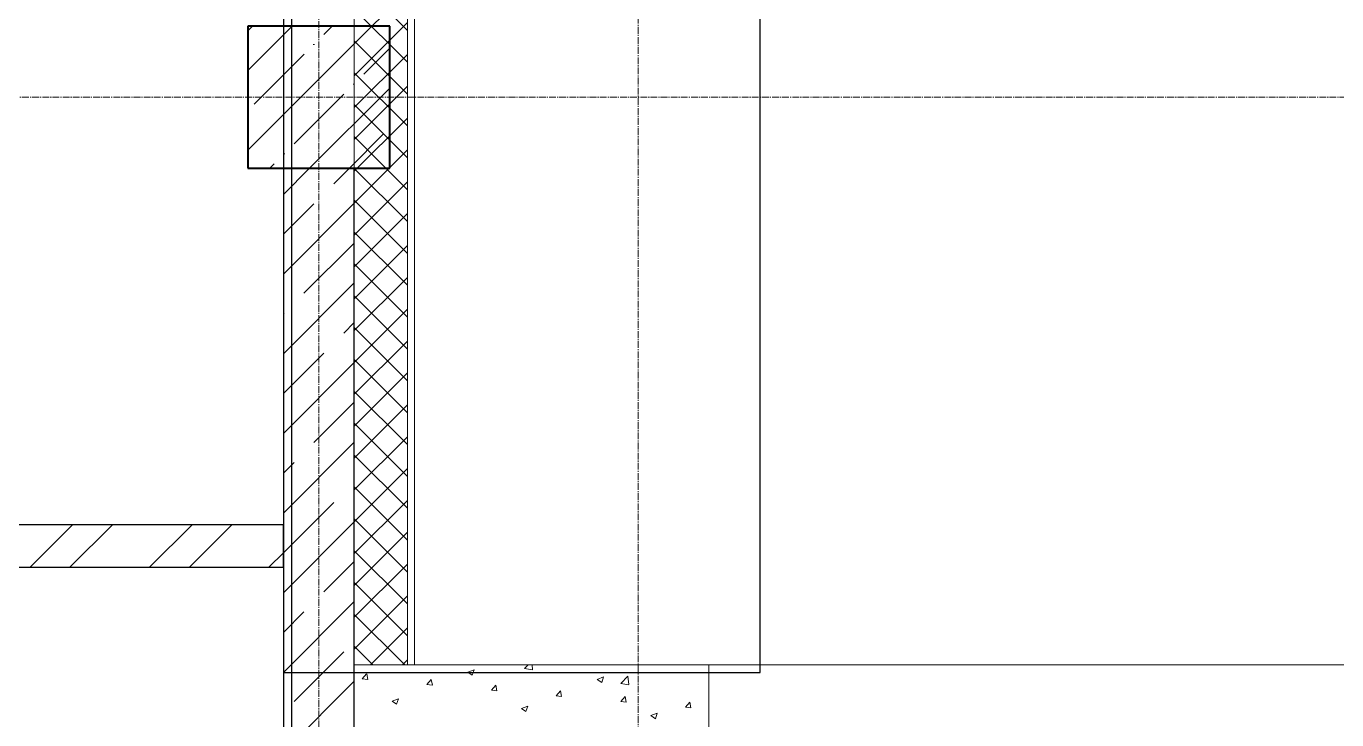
# Model space of a CAD drawing. Header units: millimetres. Extents: x -231292 to 573618, y -153144 to 564035.
# Drawn here: x 35658 to 39354, y -91200 to -89245 of the extents above; entities that cross this region are included whole.
import ezdxf

# ---------------------------------------------------------------- set-up
doc = ezdxf.new("R2010")
doc.units = ezdxf.units.MM
doc.linetypes.add('CENTER2', pattern=[28.575, 19.05, -3.175, 3.175, -3.175])
doc.linetypes.add('HIDDEN2', pattern=[4.7625, 3.175, -1.5875])
doc.layers.get('0').update_dxf_attribs({"color": 250})
for name, color, linetype, lineweight in [('АР_Колонны', 250, 'Continuous', 35), ('АР_Стены ЖБ', 250, 'Continuous', 35), ('АР_Стены кирпич', 250, 'Continuous', 20), ('АР_Стены ПЕНОблок', 250, 'Continuous', 20), ('АР_Утеплитель', 250, 'Continuous', 0), ('АР_Штриховка', 250, 'Continuous', 0), ('РД_Оси_100', 250, 'Continuous', 0)]:
    doc.layers.add(name, color=color, linetype=linetype, lineweight=lineweight)
doc.layers.add('РД_Витраж_проем', color=250, linetype='Continuous', lineweight=0, plot=False)

# ---------------------------------------------------------------- blocks, each defined once
blk = doc.blocks.new('оси_рен')
at = {"layer": 'РД_Оси_100', "color": 251, "linetype": 'CENTER2', "true_color": 0x636466}
for p, q in [((1223252.916, 135558.25), (1223252.916, 223268.25)), ((1189697.958, 195313.25), (1241712.916, 195313.25))]:
    blk.add_line(p, q, dxfattribs=at)
blk.add_lwpolyline([(1224152.916, 135913.25), (1224152.916, 223268.25)], dxfattribs=at)

msp = doc.modelspace()

# ---------------------------------------------------------------- hatches: boundary and pattern name
at = {"layer": 'АР_Штриховка', "linetype": 'Continuous', "lineweight": 0, "true_color": 0x000000}
h = msp.add_hatch(dxfattribs=at)
h.set_pattern_fill('ANSI37', color=18, scale=20, angle=-360, style=0)
h.set_pattern_definition([(45, (8883.46, -162345.28), (-44.90128, 44.90128), []), (135, (8883.46, -162345.28), (-44.90128, -44.90128), [])])
h.paths.add_polyline_path([(36733.458, -87695.283), (36583.458, -87545.283), (36583.458, -91045.283), (36733.458, -91045.283)], flags=0)
at = {"layer": 'АР_Штриховка', "linetype": 'Continuous', "lineweight": 5, "true_color": 0x000000}
h = msp.add_hatch(dxfattribs=at)
h.set_pattern_fill('ANSI35', color=18, scale=25, style=0)
h.set_pattern_definition([(45, (8883.46, -162345.28), (-112.2532, 112.2532), []), (45, (8995.71, -162345.28), (-112.2532, 112.2532), [198.4375, -39.6875, 0, -39.6875])])
h.paths.add_polyline_path([(36283.458, -89645.283), (36683.458, -89645.283), (36683.458, -89245.283), (36283.458, -89245.283)], flags=0)
at = {"layer": 'АР_Штриховка', "linetype": 'Continuous', "lineweight": 0, "true_color": 0x000000}
h = msp.add_hatch(dxfattribs=at)
h.set_pattern_fill('ANSI32', color=18, scale=25, angle=360, style=0)
h.set_pattern_definition([(45, (8883.46, -162345.28), (-168.3798, 168.3798), []), (45, (8995.7, -162345.28), (-168.3798, 168.3798), [])])
h.paths.add_polyline_path([(36383.458, -90770.283), (36383.458, -90650.283), (34283.458, -90650.283), (34163.458, -90770.283)], flags=0)

# ---------------------------------------------------------------- linework, layer by layer
at = {"lineweight": -3}
msp.add_lwpolyline([(21783.458, -93370.275), (36407.809, -93370.275), (36407.809, -76377.472), (21783.458, -76377.472)], close=True, dxfattribs=at)
msp.add_lwpolyline([(37727.675, -87757.847), (36383.458, -87757.847), (36383.458, -91066.534), (37727.675, -91066.534)], close=True)
at = {"layer": 'АР_Колонны', "color": 18, "linetype": 'HIDDEN2', "lineweight": 25, "true_color": 0x000000}
for p, q in [((36283.458, -89245.283), (36683.458, -89245.283)), ((36283.458, -89645.283), (36283.458, -89245.283)), ((36683.458, -89245.283), (36683.458, -89645.283)), ((36683.458, -89645.283), (36283.458, -89645.283))]:
    msp.add_line(p, q, dxfattribs=at)
at = {"layer": 'АР_Колонны', "color": 18, "linetype": 'Continuous', "lineweight": 30, "true_color": 0x000000}
for p, q in [((36683.458, -89245.283), (36283.458, -89245.283)), ((36283.458, -89245.283), (36283.458, -89645.283)), ((36683.458, -89645.283), (36683.458, -89245.283)), ((36283.458, -89645.283), (36683.458, -89645.283))]:
    msp.add_line(p, q, dxfattribs=at)
at = {"layer": 'АР_Стены ЖБ', "color": 18, "linetype": 'Continuous', "lineweight": 40, "true_color": 0x000000}
for p, q in [((36683.458, -89245.283), (36283.458, -89245.283)), ((36283.458, -89245.283), (36283.458, -89645.283)), ((36683.458, -89645.283), (36683.458, -89245.283)), ((36283.458, -89645.283), (36683.458, -89645.283))]:
    msp.add_line(p, q, dxfattribs=at)
at = {"layer": 'АР_Стены ЖБ', "color": 18, "linetype": 'Continuous', "lineweight": 30, "true_color": 0x000000}
for p, q in [((36583.458, -89645.283), (36383.458, -89645.283)), ((36383.458, -89645.283), (36383.458, -93270.283)), ((36583.458, -93270.283), (36583.458, -89645.283))]:
    msp.add_line(p, q, dxfattribs=at)
at = {"layer": 'АР_Стены кирпич', "color": 18, "linetype": 'Continuous', "lineweight": 25, "true_color": 0x000000}
for p, q in [((36383.458, -90650.283), (34283.458, -90650.283)), ((36383.458, -90770.283), (36383.458, -90650.283)), ((34163.458, -90770.283), (36383.458, -90770.283))]:
    msp.add_line(p, q, dxfattribs=at)
at = {"layer": 'АР_Стены ПЕНОблок', "color": 18, "linetype": 'Continuous', "lineweight": 20, "true_color": 0x000000}
for p, q in [((37583.458, -91045.283), (36583.458, -91045.283)), ((36583.458, -91045.283), (36583.458, -91245.283)), ((37583.458, -91245.283), (37583.458, -91045.283))]:
    msp.add_line(p, q, dxfattribs=at)
at = {"layer": 'АР_Утеплитель', "color": 18, "linetype": 'Continuous', "lineweight": 0, "true_color": 0x000000}
for p, q in [((36583.458, -87545.283), (36583.458, -91045.283)), ((36733.458, -91045.283), (36733.458, -87695.283)), ((36733.458, -87695.283), (36733.458, -91045.283)), ((36753.458, -91045.283), (36753.458, -87715.283)), ((36583.458, -91045.283), (36733.458, -91045.283)), ((36733.458, -91045.283), (36753.458, -91045.283))]:
    msp.add_line(p, q, dxfattribs=at)
at = {"layer": 'АР_Штриховка', "color": 18, "linetype": 'Continuous', "lineweight": 5, "true_color": 0x000000}
for p, q in [((36383.458, -89719.496), (36457.671, -89645.283)), ((36525.809, -89689.398), (36569.924, -89645.283)), ((36383.458, -89944.002), (36583.458, -89744.002)), ((36383.458, -89831.749), (36469.682, -89745.525)), ((36441.619, -89998.094), (36581.936, -89857.778)), ((36383.458, -90168.509), (36583.458, -89968.509)), ((36383.458, -90056.255), (36385.492, -90054.221)), ((36553.872, -90110.348), (36583.458, -90080.762)), ((36383.458, -90280.762), (36497.746, -90166.474)), ((36383.458, -90393.015), (36583.458, -90193.015)), ((36469.682, -90419.044), (36583.458, -90305.268)), ((36383.458, -90617.521), (36583.458, -90417.521)), ((36383.458, -90505.268), (36413.556, -90475.171)), ((36581.936, -90531.297), (36583.458, -90529.775)), ((36385.492, -90727.74), (36525.809, -90587.424)), ((36383.458, -90842.028), (36583.458, -90642.028)), ((36497.746, -90839.993), (36583.458, -90754.281)), ((36383.458, -91066.534), (36583.458, -90866.534)), ((36383.458, -90954.281), (36441.619, -90896.12)), ((36413.556, -91148.69), (36553.872, -91008.373)), ((36383.458, -91291.041), (36583.458, -91091.041))]:
    msp.add_line(p, q, dxfattribs=at)
at = {"layer": 'АР_Штриховка', "color": 18, "linetype": 'Continuous', "lineweight": 0, "true_color": 0x000000}
for p, q in [((37063.761, -91055.673), (37073.731, -91045.283)), ((37086.377, -91059.174), (37084.761, -91045.283)), ((36606.141, -91085.111), (36618.386, -91070.518)), ((36606.141, -91085.113), (36621.323, -91086.441)), ((36621.414, -91086.424), (36618.478, -91070.503)), ((36788.326, -91101.05), (36800.571, -91086.457)), ((36803.599, -91102.363), (36800.662, -91086.442)), ((36903.384, -91066.019), (36916.018, -91074.541)), ((36903.41, -91065.961), (36921.195, -91059.134)), ((36916.024, -91074.543), (36921.174, -91059.194)), ((37063.78, -91055.714), (37086.37, -91059.217)), ((37268.415, -91086.361), (37281.049, -91094.883)), ((37268.441, -91086.303), (37286.226, -91079.476)), ((37281.055, -91094.885), (37286.205, -91079.536)), ((37334.84, -91097.716), (37354.624, -91077.097)), ((37357.456, -91101.216), (37354.65, -91077.094)), ((36788.326, -91101.052), (36803.508, -91102.38)), ((36970.511, -91116.989), (36982.756, -91102.396)), ((36970.511, -91116.991), (36985.693, -91118.319)), ((36985.783, -91118.303), (36982.846, -91102.381)), ((37152.695, -91132.928), (37164.94, -91118.335)), ((37167.967, -91134.242), (37165.03, -91118.32)), ((37334.859, -91097.756), (37357.449, -91101.259)), ((36689.968, -91147.941), (36702.602, -91156.464)), ((36689.994, -91147.884), (36707.778, -91141.057)), ((36702.608, -91156.465), (36707.758, -91141.116)), ((37055.025, -91168.226), (37072.809, -91161.399)), ((37067.638, -91176.808), (37072.789, -91161.459)), ((37152.695, -91132.93), (37167.877, -91134.258)), ((37334.88, -91148.867), (37347.125, -91134.274)), ((37334.88, -91148.869), (37350.062, -91150.197)), ((37350.151, -91150.181), (37347.214, -91134.26)), ((37517.065, -91164.806), (37529.31, -91150.213)), ((37532.335, -91166.12), (37529.398, -91150.199)), ((37054.998, -91168.284), (37067.633, -91176.806)), ((37420.029, -91188.626), (37432.664, -91197.148)), ((37420.056, -91188.568), (37437.84, -91181.741)), ((37432.669, -91197.15), (37437.819, -91181.801)), ((37517.065, -91164.808), (37532.247, -91166.136))]:
    msp.add_line(p, q, dxfattribs=at)
at = {"layer": 'РД_Витраж_проем', "color": 18, "linetype": 'Continuous', "lineweight": 0, "true_color": 0x000000}
msp.add_line((53383.458, -91045.283), (37583.458, -91045.283), dxfattribs=at)

# ---------------------------------------------------------------- block references
at = {"rotation": 359.999868838025}
msp.add_blockref('оси_рен', (-1186769.82, -284755.728), dxfattribs=at)

doc.saveas('drawing.dxf')
